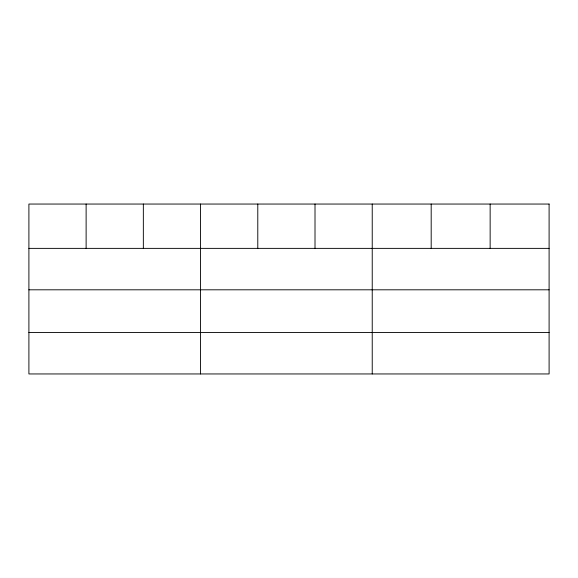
<?xml version="1.0" encoding="UTF-8"?>
<svg xmlns="http://www.w3.org/2000/svg" width="578" height="578" viewBox="0 0 578 578"><rect width="100%" height="100%" fill="white"/><g stroke="black" fill="none" stroke-linecap="round" stroke-linejoin="round"><path stroke-width="0.87" d="M28.9 248.374L549.1 248.374M28.9 289.809L549.1 289.809M28.9 332.509L549.1 332.509M490.144 204.048L490.144 248.374M431.188 204.048L431.188 248.374M372.232 204.048L372.232 373.952M315.01 204.048L315.01 248.374M257.788 204.048L257.788 248.374M200.566 204.048L200.566 373.952M143.344 204.048L143.344 248.374M86.122 204.048L86.122 248.374M549.1 204.048L28.9 204.048L28.9 373.952L549.1 373.952L549.1 204.048"/></g></svg>
